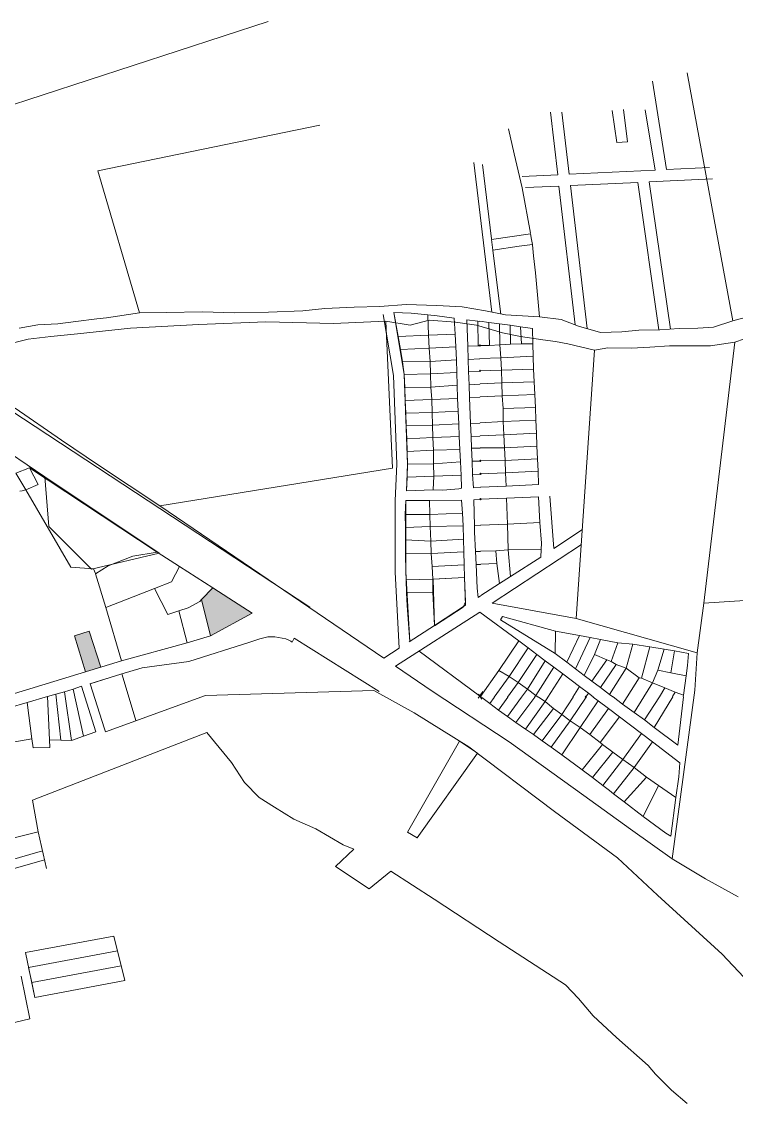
# Model space of a CAD drawing. Header units: millimetres. Extents: x 1956 to 626854, y 2654 to 1330329.
# Drawn here: x 625499 to 626058, y 1329440 to 1330284 of the extents above; entities that cross this region are included whole.
import ezdxf

# ---------------------------------------------------------------- set-up
doc = ezdxf.new("R2010")
doc.units = ezdxf.units.MM
doc.header["$PDMODE"] = 35
doc.header["$PDSIZE"] = 0.5
for name, color, linetype in [('-2', 1, 'Continuous'), ('-30', 7, 'Continuous'), ('2', 7, 'Continuous'), ('30', 7, 'Continuous'), ('CVL_CUADCON_LIN', 8, 'Continuous'), ('CVL_CUADCON_TIT', 1, 'Continuous')]:
    doc.layers.add(name, color=color, linetype=linetype)

msp = doc.modelspace()

# ---------------------------------------------------------------- hatches: boundary and pattern name
at = {"lineweight": 0}
h = msp.add_hatch(color=9, dxfattribs=at)
h.dxf.hatch_style = 1
h.paths.add_polyline_path([(625661.2, 1329834.07), (625648.67, 1329842.1), (625639.62, 1329833.01), (625646.7, 1329804.62), (625679.28, 1329822.35)])
h = msp.add_hatch(color=9, dxfattribs=at)
h.dxf.hatch_style = 1
h.paths.add_polyline_path([(625551.96, 1329808.36), (625540.55, 1329804.64), (625549.08, 1329776.67), (625561.09, 1329780.33)])

# ---------------------------------------------------------------- linework, layer by layer
at = {"layer": '-2', "color": 1, "lineweight": 0}
for p, q in [((625691.71, 1330284.43), (625302.63, 1330157.92)), ((626054.96, 1330050.75), (626019.04, 1330244.44)), ((625732.06, 1330203.54), (625558.82, 1330167.83)), ((625879.65, 1330200.74), (625883.97, 1330181.05)), ((625883.97, 1330181.05), (625890.15, 1330154.69)), ((625558.82, 1330167.83), (625591.28, 1330056.88)), ((625890.15, 1330154.69), (625896.77, 1330119.26)), ((625898.23, 1330110.15), (625899.2, 1330101.57)), ((625899.2, 1330101.57), (625900.64, 1330088.31)), ((625900.64, 1330088.31), (625903.81, 1330053.89)), ((625565.51, 1330052.97), (625591.28, 1330056.88)), ((625591.28, 1330056.88), (625612.39, 1330057.35)), ((625612.39, 1330057.35), (625640.35, 1330057.65)), ((625640.35, 1330057.65), (625665.75, 1330056.99)), ((625665.75, 1330056.99), (625692.2, 1330057.58)), ((625692.2, 1330057.58), (625718.91, 1330058.67)), ((625718.91, 1330058.67), (625735.98, 1330060.26)), ((625735.98, 1330060.26), (625759.14, 1330061.44)), ((625759.14, 1330061.44), (625778.98, 1330061.95)), ((625778.98, 1330061.95), (625799.6, 1330063.45)), ((625799.6, 1330063.45), (625823.48, 1330062.83)), ((625823.48, 1330062.83), (625843.27, 1330061.56)), ((625843.27, 1330061.56), (625861.49, 1330058.55)), ((625861.49, 1330058.55), (625877.17, 1330055.34)), ((625497.19, 1330045.07), (625512, 1330047.49)), ((625512, 1330047.49), (625527.52, 1330048.36)), ((625527.52, 1330048.36), (625541.55, 1330050.28)), ((625541.55, 1330050.28), (625557.87, 1330052.4)), ((625557.87, 1330052.4), (625565.51, 1330052.97)), ((625637.56, 1330047.8), (625584.37, 1330045.11)), ((625689.97, 1330050.01), (625637.56, 1330047.8)), ((625742.8, 1330048.64), (625689.97, 1330050.01)), ((625783.76, 1330050.38), (625742.8, 1330048.64)), ((625783.76, 1330050.38), (625802.75, 1330047.35)), ((625788.93, 1329935.56), (625783.76, 1330050.38)), ((625802.75, 1330047.35), (625817.59, 1330051.29)), ((625817.59, 1330051.29), (625838.14, 1330049.74)), ((625838.14, 1330049.74), (625854.59, 1330047.28)), ((625877.17, 1330055.34), (625903.81, 1330053.89)), ((625903.81, 1330053.89), (625920.79, 1330051.67)), ((625920.79, 1330051.67), (625934.38, 1330046.49)), ((626039.83, 1330045.8), (626054.96, 1330050.75)), ((626054.96, 1330050.75), (626067.24, 1330053.99)), ((625542.82, 1330040.59), (625521.93, 1330038.58)), ((625584.37, 1330045.11), (625542.82, 1330040.59)), ((625854.59, 1330047.28), (625874.77, 1330041.42)), ((625874.77, 1330041.42), (625888.93, 1330038.51)), ((625934.38, 1330046.49), (625951.54, 1330041.72)), ((625951.54, 1330041.72), (625968.06, 1330042.06)), ((625968.06, 1330042.06), (625981.32, 1330043.5)), ((625981.32, 1330043.5), (625997.85, 1330043.83)), ((625997.85, 1330043.83), (626012.86, 1330044.72)), ((626012.86, 1330044.72), (626027.62, 1330045.1)), ((626027.62, 1330045.1), (626039.83, 1330045.8)), ((626056.31, 1330034.19), (626071.44, 1330039.39)), ((625504.34, 1330036.49), (625483.87, 1330031.17)), ((625521.93, 1330038.58), (625504.34, 1330036.49)), ((625888.93, 1330038.51), (625906.4, 1330036.02)), ((625906.4, 1330036.02), (625916.28, 1330034.5)), ((625916.28, 1330034.5), (625925.89, 1330032.72)), ((625925.89, 1330032.72), (625946.86, 1330027.86)), ((625990.12, 1330030.05), (626005.4, 1330031.18)), ((626005.4, 1330031.18), (626020.65, 1330031.29)), ((626020.65, 1330031.29), (626037.42, 1330031.11)), ((626032.23, 1329830.09), (626056.31, 1330034.19)), ((626037.42, 1330031.11), (626056.31, 1330034.19)), ((625932.54, 1329818.18), (625946.86, 1330027.86)), ((625946.86, 1330027.86), (625957.07, 1330029.63)), ((625957.07, 1330029.63), (625975.36, 1330029.41)), ((625975.36, 1330029.41), (625990.12, 1330030.05)), ((625494.05, 1329982.59), (625530.26, 1329957.5)), ((625530.26, 1329957.5), (625559.23, 1329937.93)), ((625517.32, 1329928.84), (625489.84, 1329947.61)), ((625559.23, 1329937.93), (625607.21, 1329906.18)), ((625607.21, 1329906.18), (625788.93, 1329935.56)), ((625517.32, 1329928.84), (625520.38, 1329890.11)), ((625606.77, 1329869.31), (625517.32, 1329928.84)), ((625607.21, 1329906.18), (625782.13, 1329787.2)), ((625520.38, 1329890.11), (625553.83, 1329856.7)), ((625553.83, 1329856.7), (625606.77, 1329869.31)), ((626032.23, 1329830.09), (626265.97, 1329846.69)), ((626026.9, 1329791.32), (626032.23, 1329830.09)), ((626026.9, 1329791.32), (625932.54, 1329818.18)), ((625778.56, 1329761.28), (625712.21, 1329803)), ((626025.23, 1329762.13), (626026.9, 1329791.32)), ((625791.23, 1329781), (625820.02, 1329761.42))]:
    msp.add_line(p, q, dxfattribs=at)
at = {"layer": '-30', "color": 1, "lineweight": 0}
for p, q in [((625864.96, 1329751.82), (625858.73, 1329756.6)), ((625864.96, 1329751.82), (625868.41, 1329756.63)), ((625871.79, 1329746.56), (625864.96, 1329751.82)), ((625871.79, 1329746.56), (625879, 1329756.67)), ((625889.74, 1329756.71), (625878.73, 1329741.73)), ((625900.03, 1329756.74), (625885.33, 1329737.13)), ((625892.8, 1329731.92), (625908.16, 1329753.29)), ((625908.16, 1329753.29), (625902.9, 1329756.75)), ((625910.41, 1329756.78), (625908.16, 1329753.29)), ((625908.16, 1329753.29), (625914.64, 1329747.87)), ((625929.98, 1329756.84), (625921.24, 1329743.37)), ((625927.82, 1329738.42), (625940.16, 1329756.88)), ((625949.7, 1329753.98), (625935.65, 1329733.06)), ((625945.85, 1329756.9), (625949.7, 1329753.98)), ((625949.7, 1329753.98), (625957.64, 1329747.94)), ((625968.73, 1329751.37), (625961.23, 1329756.95)), ((625968.73, 1329751.37), (625972.33, 1329756.99)), ((625985.35, 1329757.04), (625977.64, 1329744.73)), ((625997.55, 1329757.08), (625985.88, 1329738.96)), ((625993.45, 1329733.16), (626007.88, 1329757.11)), ((626016.26, 1329757.14), (626011.99, 1329719.42)), ((625878.73, 1329741.73), (625871.79, 1329746.56)), ((625899.14, 1329727.51), (625914.64, 1329747.87)), ((625905.88, 1329722.81), (625921.24, 1329743.37)), ((625914.64, 1329747.87), (625921.24, 1329743.37)), ((625927.82, 1329738.42), (625921.24, 1329743.37)), ((625957.64, 1329747.94), (625943.18, 1329727.51)), ((625957.64, 1329747.94), (625966.21, 1329741.5)), ((625977.64, 1329744.73), (625968.73, 1329751.37)), ((625985.88, 1329738.96), (625977.64, 1329744.73)), ((625885.33, 1329737.13), (625878.73, 1329741.73)), ((625892.8, 1329731.92), (625885.33, 1329737.13)), ((625913.03, 1329717.83), (625927.82, 1329738.42)), ((625935.65, 1329733.06), (625927.82, 1329738.42)), ((625951.23, 1329721.46), (625966.21, 1329741.5)), ((625966.21, 1329741.5), (625983.61, 1329728.45)), ((625993.45, 1329733.16), (625985.88, 1329738.96)), ((625899.14, 1329727.51), (625892.8, 1329731.92)), ((625905.88, 1329722.81), (625899.14, 1329727.51)), ((625935.65, 1329733.06), (625921.13, 1329711.79)), ((625943.18, 1329727.51), (625935.65, 1329733.06)), ((625943.18, 1329727.51), (625951.23, 1329721.46)), ((625983.61, 1329728.45), (625969.02, 1329708.13)), ((625983.61, 1329728.45), (625992.19, 1329722.01)), ((626011.99, 1329719.42), (625993.45, 1329733.16)), ((625913.03, 1329717.83), (625905.88, 1329722.81)), ((625921.13, 1329711.79), (625913.03, 1329717.83)), ((625952.97, 1329719.84), (625937.21, 1329700.06)), ((625951.23, 1329721.46), (625952.97, 1329719.84)), ((625952.97, 1329719.84), (625960.99, 1329713.89)), ((625992.19, 1329722.01), (625977.71, 1329701.73)), ((625992.19, 1329722.01), (626013.49, 1329705.53)), ((625937.21, 1329700.06), (625921.13, 1329711.79)), ((625960.99, 1329713.89), (625945.22, 1329693.94)), ((625969.02, 1329708.13), (625960.99, 1329713.89)), ((625969.02, 1329708.13), (625953.18, 1329687.88)), ((625961.71, 1329681.35), (625977.71, 1329701.73)), ((625977.71, 1329701.73), (625969.02, 1329708.13)), ((625987.46, 1329694.37), (625977.71, 1329701.73)), ((626013.49, 1329705.53), (626012.67, 1329694.49)), ((625945.22, 1329693.94), (625937.21, 1329700.06)), ((625953.18, 1329687.88), (625945.22, 1329693.94)), ((625970.07, 1329674.93), (625987.46, 1329694.37)), ((625987.46, 1329694.37), (625996.71, 1329687.75)), ((626012.67, 1329694.49), (626010.41, 1329678.37)), ((625958.42, 1329683.88), (625953.18, 1329687.88)), ((625996.71, 1329687.75), (625984.79, 1329663.6)), ((626010.41, 1329678.37), (625996.71, 1329687.75)), ((625961.71, 1329681.35), (625958.42, 1329683.88)), ((625970.07, 1329674.93), (625961.71, 1329681.35)), ((626010.41, 1329678.37), (626006.29, 1329648.27)), ((625984.79, 1329663.6), (625970.07, 1329674.93)), ((626002.45, 1329650.44), (625984.79, 1329663.6)), ((626006.29, 1329648.27), (626002.45, 1329650.44))]:
    msp.add_line(p, q, dxfattribs=at)
at = {"color": 1, "lineweight": 0}
for p, q in [((625859.52, 1329761.19), (625855.84, 1329756.04)), ((625856.13, 1329759.13), (625858.69, 1329755.24))]:
    msp.add_line(p, q, dxfattribs=at)
at = {"layer": '2', "color": 1, "lineweight": 0}
for p, q in [((625323.12, 1330091.11), (625724.31, 1329827)), ((625494.66, 1329931.81), (625505.36, 1329935.87)), ((625494.66, 1329931.81), (625502.49, 1329918.68)), ((625505.36, 1329935.87), (625512.27, 1329922.94)), ((625505.36, 1329935.87), (625605.06, 1329870.04)), ((625512.27, 1329922.94), (625502.49, 1329918.68)), ((625497.87, 1329917.69), (625499.6, 1329918.06)), ((625499.6, 1329918.06), (625502.49, 1329918.68)), ((625502.49, 1329918.68), (625537.76, 1329858.43)), ((625585.98, 1329866.81), (625605.06, 1329870.04)), ((625605.06, 1329870.04), (625622.63, 1329858.77)), ((625566.91, 1329859.31), (625585.98, 1329866.81)), ((625537.76, 1329858.43), (625555.39, 1329857.02)), ((625555.34, 1329857.02), (625556.88, 1329853.27)), ((625556.94, 1329853.22), (625566.91, 1329859.31)), ((625556.94, 1329853.22), (625564.93, 1329826.91)), ((625616.29, 1329846.85), (625622.63, 1329858.77)), ((625622.63, 1329858.77), (625648.67, 1329842.1)), ((625602.9, 1329841.71), (625616.29, 1329846.85)), ((625564.93, 1329826.91), (625602.9, 1329841.71)), ((625602.9, 1329841.71), (625613.51, 1329821.47)), ((625639.62, 1329833.01), (625648.67, 1329842.1)), ((625648.67, 1329842.1), (625648.67, 1329842.1)), ((625648.67, 1329842.1), (625661.2, 1329834.07)), ((625629.33, 1329826.62), (625638.56, 1329831.64)), ((625638.56, 1329831.64), (625639.62, 1329833.01)), ((625639.62, 1329833.01), (625646.7, 1329804.62)), ((625661.2, 1329834.07), (625679.28, 1329822.35)), ((625564.93, 1329826.91), (625577.16, 1329785.23)), ((625613.51, 1329821.47), (625622.08, 1329824.15)), ((625622.08, 1329824.15), (625629.33, 1329826.62)), ((625622.08, 1329824.15), (625628.55, 1329799.21)), ((625679.28, 1329822.35), (625646.7, 1329804.62)), ((625724.31, 1329827), (625724.13, 1329826.64)), ((625646.7, 1329804.62), (625628.55, 1329799.21)), ((625685.32, 1329802.34), (625677.61, 1329799.67)), ((625691.66, 1329803.79), (625685.32, 1329802.34)), ((625697.04, 1329803.91), (625691.66, 1329803.79)), ((625702.68, 1329802.97), (625697.04, 1329803.91)), ((625705.74, 1329802.27), (625702.68, 1329802.97)), ((625712.21, 1329803), (625710.57, 1329799.75)), ((625628.55, 1329799.21), (625577.16, 1329785.23)), ((625677.61, 1329799.67), (625629.93, 1329784.68)), ((625707.52, 1329801.52), (625705.74, 1329802.27)), ((625709.5, 1329800.46), (625707.52, 1329801.52)), ((625710.57, 1329799.75), (625709.5, 1329800.46)), ((625577.16, 1329785.23), (625473.18, 1329753.53)), ((625593.33, 1329779.65), (625576.77, 1329774.64)), ((625629.93, 1329784.68), (625593.33, 1329779.65)), ((625576.77, 1329774.64), (625552.55, 1329767.18)), ((625552.65, 1329767.24), (625577.56, 1329774.94)), ((625577.56, 1329774.94), (625583.23, 1329755.92)), ((625526.05, 1329759.01), (625532.8, 1329760.96)), ((625532.8, 1329760.96), (625539.4, 1329763.12)), ((625538.1, 1329723), (625532.8, 1329760.96)), ((625539.4, 1329763.12), (625546.11, 1329765.38)), ((625547.52, 1329726.22), (625539.4, 1329763.12)), ((625557.29, 1329729.64), (625546.11, 1329765.38)), ((625564, 1329731.95), (625552.65, 1329767.24)), ((625642.91, 1329758.13), (625774.34, 1329762.01)), ((625642.91, 1329758.13), (625774.34, 1329762.01)), ((625805.87, 1329744.58), (625774.34, 1329762.01)), ((625820.02, 1329761.42), (625880.05, 1329721.94)), ((626025.23, 1329762.13), (626007.52, 1329630.61)), ((625489.24, 1329748.34), (625503.5, 1329752.59)), ((625503.5, 1329752.59), (625519.31, 1329757.31)), ((625507.31, 1329724.2), (625503.5, 1329752.59)), ((625519.31, 1329757.31), (625526.05, 1329759.01)), ((625521.13, 1329723.53), (625519.31, 1329757.31)), ((625529.82, 1329723.26), (625526.05, 1329759.01)), ((625564.62, 1329729.78), (625642.91, 1329758.13)), ((625583.23, 1329755.92), (625588.52, 1329738.44)), ((625848.6, 1329718.03), (625805.87, 1329744.58)), ((625507.83, 1329676.31), (625643.99, 1329729.17)), ((625557.29, 1329729.64), (625547.52, 1329726.22)), ((625564.62, 1329729.78), (625564, 1329731.95)), ((625643.99, 1329729.17), (625663.12, 1329705.67)), ((625507.31, 1329724.2), (625493.8, 1329722.03)), ((625508.29, 1329717.32), (625507.31, 1329724.2)), ((625529.82, 1329723.26), (625521.13, 1329723.53)), ((625521.13, 1329723.53), (625521.31, 1329717.53)), ((625538.1, 1329723), (625529.82, 1329723.26)), ((625547.52, 1329726.22), (625538.1, 1329723)), ((625547.52, 1329726.22), (625547.52, 1329726.22)), ((625915.52, 1329667.42), (625848.6, 1329718.03)), ((625880.05, 1329721.94), (625938.32, 1329679.94)), ((625521.31, 1329717.53), (625508.29, 1329717.32)), ((625663.12, 1329705.67), (625673.43, 1329690.1)), ((625673.43, 1329690.1), (625684.77, 1329678.34)), ((625512.24, 1329651.64), (625507.83, 1329676.31)), ((625684.77, 1329678.34), (625696.65, 1329670.89)), ((625938.32, 1329679.94), (625974.95, 1329653.63)), ((625696.65, 1329670.89), (625711.82, 1329661.39)), ((625964.62, 1329631.24), (625915.52, 1329667.42)), ((625711.82, 1329661.39), (625729.03, 1329653.9)), ((625457.32, 1329637.82), (625512.24, 1329651.64)), ((625512.24, 1329651.64), (625518.65, 1329622.9)), ((625729.03, 1329653.9), (625750.52, 1329641.56)), ((625974.95, 1329653.63), (626007.52, 1329630.61)), ((625758.88, 1329637.94), (625744.32, 1329624.59)), ((625750.52, 1329641.56), (625758.88, 1329637.94)), ((625995.94, 1329602.11), (625964.62, 1329631.24)), ((626007.52, 1329630.61), (626033.46, 1329614.93)), ((625744.32, 1329624.59), (625770.85, 1329607.13)), ((625770.85, 1329607.13), (625787.7, 1329620.97)), ((625787.7, 1329620.97), (625821.57, 1329598.89)), ((626033.46, 1329614.93), (626058.89, 1329600.78)), ((626046.6, 1329556.02), (625995.94, 1329602.11)), ((625821.57, 1329598.89), (625872.37, 1329565.77)), ((625872.37, 1329565.77), (625924.18, 1329532.13)), ((626143.65, 1329452.4), (626046.6, 1329556.02)), ((625505.72, 1329505.55), (625498.86, 1329538.76)), ((625924.18, 1329532.13), (625934.26, 1329521.39)), ((625934.26, 1329521.39), (625945.85, 1329507.85)), ((625945.85, 1329507.85), (625964.01, 1329490.96)), ((625493.77, 1329502.68), (625505.72, 1329505.55)), ((625964.01, 1329490.96), (625988.74, 1329469.2)), ((625988.74, 1329469.2), (625994.53, 1329462.3)), ((625994.53, 1329462.3), (626006.89, 1329449.77)), ((626006.89, 1329449.77), (626019.26, 1329439.52))]:
    msp.add_line(p, q, dxfattribs=at)
msp.add_lwpolyline([(625561.09, 1329780.33), (625551.96, 1329808.36), (625540.55, 1329804.64), (625549.08, 1329776.67)], dxfattribs=at)
at = {"layer": '30', "color": 1, "lineweight": 0}
for p, q in [((625789.93, 1330057.19), (625803.54, 1330056.83)), ((625793.32, 1330038.46), (625789.93, 1330057.19)), ((625803.54, 1330056.83), (625816.63, 1330055.42)), ((625816.63, 1330055.42), (625823.86, 1330054.64)), ((625816.63, 1330055.42), (625817.08, 1330039.51)), ((625823.86, 1330054.64), (625837.21, 1330052.86)), ((625837.21, 1330052.86), (625837.93, 1330040.38)), ((625847.01, 1330051.47), (625855.61, 1330050.37)), ((625847.73, 1330030.82), (625847.01, 1330051.47)), ((625855.61, 1330050.37), (625856.99, 1330050.19)), ((625855.97, 1330031.16), (625855.61, 1330050.37)), ((625857.19, 1330050.46), (625864.34, 1330049.55)), ((625864.34, 1330049.55), (625872.43, 1330048.52)), ((625864.34, 1330049.55), (625864.66, 1330031.58)), ((625872.43, 1330048.52), (625880.92, 1330047.43)), ((625872.43, 1330048.52), (625872.9, 1330031.98)), ((625880.92, 1330047.43), (625888.95, 1330046.16)), ((625881.26, 1330032.39), (625880.92, 1330047.43)), ((625793.32, 1330038.46), (625817.08, 1330039.51)), ((625837.93, 1330040.38), (625817.08, 1330039.51)), ((625817.08, 1330039.51), (625817.71, 1330029.45)), ((625837.93, 1330040.38), (625838.51, 1330030.52)), ((625888.95, 1330046.16), (625889.82, 1330032.76)), ((625888.95, 1330046.16), (625898.32, 1330044.77)), ((625898.32, 1330044.77), (625898.64, 1330032.86)), ((625795.17, 1330028.22), (625793.32, 1330038.46)), ((625817.71, 1330029.45), (625838.51, 1330030.52)), ((625838.51, 1330030.52), (625838.85, 1330020.28)), ((625855.97, 1330031.16), (625847.73, 1330030.82)), ((625848.09, 1330020.54), (625847.73, 1330030.82)), ((625855.97, 1330031.16), (625857.06, 1330031.18)), ((625857.26, 1330031.45), (625864.66, 1330031.58)), ((625872.9, 1330031.98), (625864.66, 1330031.58)), ((625881.26, 1330032.39), (625872.9, 1330031.98)), ((625873.54, 1330021.92), (625872.9, 1330031.98)), ((625889.82, 1330032.76), (625881.26, 1330032.39)), ((625889.82, 1330032.76), (625898.64, 1330032.86)), ((625898.64, 1330032.86), (625898.9, 1330023.16)), ((625795.17, 1330028.22), (625817.71, 1330029.45)), ((625796.9, 1330018.62), (625795.17, 1330028.22)), ((625818.28, 1330019.05), (625817.71, 1330029.45)), ((625873.54, 1330021.92), (625898.9, 1330023.16)), ((625898.9, 1330023.16), (625899.17, 1330013)), ((625796.9, 1330018.62), (625818.28, 1330019.05)), ((625798.17, 1330008.89), (625796.9, 1330018.62)), ((625818.28, 1330019.05), (625838.85, 1330020.28)), ((625818.28, 1330019.05), (625818.69, 1330009.35)), ((625838.85, 1330020.28), (625839.17, 1330010.44)), ((625848.09, 1330020.54), (625857.09, 1330020.94)), ((625848.42, 1330011.2), (625848.09, 1330020.54)), ((625857.29, 1330021.21), (625873.54, 1330021.92)), ((625874.09, 1330012.08), (625873.54, 1330021.92)), ((625818.69, 1330009.35), (625798.17, 1330008.89)), ((625798.52, 1329998.67), (625798.17, 1330008.89)), ((625839.17, 1330010.44), (625818.69, 1330009.35)), ((625818.91, 1329998.94), (625818.69, 1330009.35)), ((625839.17, 1330010.44), (625839.5, 1330000.49)), ((625848.42, 1330011.2), (625857.12, 1330011.41)), ((625848.78, 1330000.68), (625848.42, 1330011.2)), ((625857.32, 1330011.68), (625874.09, 1330012.08)), ((625874.09, 1330012.08), (625899.17, 1330013)), ((625874.09, 1330012.08), (625874.4, 1330002.38)), ((625899.17, 1330013), (625899.64, 1330003.08)), ((625818.91, 1329998.94), (625798.52, 1329998.67)), ((625798.89, 1329988.58), (625798.52, 1329998.67)), ((625839.5, 1330000.49), (625818.91, 1329998.94)), ((625818.91, 1329998.94), (625819.66, 1329989.21)), ((625839.5, 1330000.49), (625839.84, 1329990.19)), ((625848.78, 1330000.68), (625857.16, 1330001.15)), ((625849.17, 1329990.61), (625848.78, 1330000.68)), ((625857.36, 1330001.42), (625874.4, 1330002.38)), ((625874.4, 1330002.38), (625899.64, 1330003.08)), ((625874.4, 1330002.38), (625874.69, 1329992.13)), ((625899.64, 1330003.08), (625900.11, 1329993.25)), ((625819.66, 1329989.21), (625798.89, 1329988.58)), ((625799.26, 1329978.57), (625798.89, 1329988.58)), ((625819.66, 1329989.21), (625839.84, 1329990.19)), ((625819.66, 1329989.21), (625819.82, 1329979.21)), ((625839.84, 1329990.19), (625840.27, 1329980.18)), ((625849.17, 1329990.61), (625857.19, 1329991.01)), ((625849.94, 1329970.44), (625849.17, 1329990.61)), ((625857.4, 1329991.28), (625874.69, 1329992.13)), ((625900.11, 1329993.25), (625874.69, 1329992.13)), ((625875.32, 1329982.25), (625874.69, 1329992.13)), ((625900.11, 1329993.25), (625900.6, 1329982.92)), ((625840.27, 1329980.18), (625819.82, 1329979.21)), ((625840.27, 1329980.18), (625840.7, 1329970.36)), ((625875.32, 1329982.25), (625900.6, 1329982.92)), ((625875.52, 1329972.14), (625875.32, 1329982.25)), ((625900.6, 1329982.92), (625901, 1329973.16)), ((625799.26, 1329978.57), (625819.82, 1329979.21)), ((625799.63, 1329968.74), (625799.26, 1329978.57)), ((625820.26, 1329969.32), (625819.82, 1329979.21)), ((625857.46, 1329971.13), (625875.52, 1329972.14)), ((625901, 1329973.16), (625875.52, 1329972.14)), ((625875.52, 1329972.14), (625875.85, 1329961.73)), ((625901, 1329973.16), (625901.42, 1329963.06)), ((625799.63, 1329968.74), (625820.26, 1329969.32)), ((625800.03, 1329958.55), (625799.63, 1329968.74)), ((625840.7, 1329970.36), (625820.26, 1329969.32)), ((625820.26, 1329969.32), (625820.59, 1329959.67)), ((625840.7, 1329970.36), (625841.13, 1329960.31)), ((625849.94, 1329970.44), (625857.26, 1329970.86)), ((625850.33, 1329960.31), (625849.94, 1329970.44)), ((625901.42, 1329963.06), (625875.85, 1329961.73)), ((625901.42, 1329963.06), (625901.84, 1329952.92)), ((625800.03, 1329958.55), (625820.59, 1329959.67)), ((625800.41, 1329948.69), (625800.03, 1329958.55)), ((625820.59, 1329959.67), (625841.13, 1329960.31)), ((625820.92, 1329949.66), (625820.59, 1329959.67)), ((625841.13, 1329960.31), (625841.64, 1329950.23)), ((625850.33, 1329960.31), (625857.3, 1329960.62)), ((625850.68, 1329951.26), (625850.33, 1329960.31)), ((625857.5, 1329960.89), (625875.85, 1329961.73)), ((625875.85, 1329961.73), (625876.47, 1329951.66)), ((625820.92, 1329949.66), (625800.41, 1329948.69)), ((625800.8, 1329938.69), (625800.41, 1329948.69)), ((625820.89, 1329939.12), (625820.92, 1329949.66)), ((625841.64, 1329950.23), (625820.92, 1329949.66)), ((625841.64, 1329950.23), (625842.13, 1329940.7)), ((625857.33, 1329951.29), (625850.68, 1329951.26)), ((625851.07, 1329941.11), (625850.68, 1329951.26)), ((625876.47, 1329951.66), (625857.53, 1329951.57)), ((625876.47, 1329951.66), (625901.84, 1329952.92)), ((625876.47, 1329951.66), (625876.97, 1329941.76)), ((625901.84, 1329952.92), (625902.25, 1329942.89)), ((625800.31, 1329928.56), (625800.8, 1329938.69)), ((625820.89, 1329939.12), (625800.8, 1329938.69)), ((625842.13, 1329940.7), (625820.89, 1329939.12)), ((625820.89, 1329939.12), (625821.32, 1329929.32)), ((625842.13, 1329940.7), (625842.67, 1329930.1)), ((625857.37, 1329941.2), (625851.07, 1329941.11)), ((625851.47, 1329930.82), (625851.07, 1329941.11)), ((625876.97, 1329941.76), (625857.57, 1329941.47)), ((625902.25, 1329942.89), (625876.97, 1329941.76)), ((625876.97, 1329941.76), (625877.32, 1329931.89)), ((625902.25, 1329942.89), (625902.65, 1329933.2)), ((625800.31, 1329928.56), (625821.32, 1329929.32)), ((625821.32, 1329929.32), (625820.61, 1329918.69)), ((625821.32, 1329929.32), (625842.67, 1329930.1)), ((625842.67, 1329930.1), (625842.83, 1329920.04)), ((625851.47, 1329930.82), (625857.4, 1329931)), ((625852.26, 1329920.24), (625851.47, 1329930.82)), ((625857.6, 1329931.28), (625877.32, 1329931.89)), ((625902.65, 1329933.2), (625877.32, 1329931.89)), ((625877.32, 1329931.89), (625877.88, 1329921.58)), ((625902.65, 1329933.2), (625902.93, 1329922.83)), ((625799.9, 1329918.01), (625800.31, 1329928.56)), ((625877.88, 1329921.58), (625857.64, 1329920.73)), ((625902.93, 1329922.83), (625877.88, 1329921.58)), ((625820.61, 1329918.69), (625799.9, 1329918.01)), ((625828.23, 1329918.37), (625820.61, 1329918.69)), ((625840.67, 1329919.45), (625828.23, 1329918.37)), ((625842.83, 1329920.04), (625840.67, 1329919.45)), ((625857.44, 1329920.45), (625852.26, 1329920.24)), ((625857.67, 1329911.42), (625878.02, 1329912.25)), ((625878.02, 1329912.25), (625903.07, 1329913.29)), ((625878.85, 1329891.9), (625878.02, 1329912.25)), ((625903.07, 1329913.29), (625904.08, 1329893.31)), ((625911.82, 1329913.82), (625915.02, 1329872.9)), ((625798.97, 1329899.42), (625799.41, 1329910.35)), ((625799.41, 1329910.35), (625817.75, 1329910.45)), ((625817.75, 1329910.45), (625842.99, 1329910.68)), ((625818.06, 1329899.58), (625817.75, 1329910.45)), ((625842.99, 1329910.68), (625843.55, 1329900.53)), ((625852.62, 1329910.94), (625857.47, 1329911.14)), ((625853.02, 1329890.62), (625852.62, 1329910.94)), ((625818.06, 1329899.58), (625798.97, 1329899.42)), ((625798.99, 1329889.41), (625798.97, 1329899.42)), ((625818.06, 1329899.58), (625843.55, 1329900.53)), ((625818.06, 1329899.58), (625818.43, 1329889.97)), ((625843.55, 1329900.53), (625844.11, 1329890.5)), ((625798.99, 1329889.41), (625818.43, 1329889.97)), ((625799, 1329879.65), (625798.99, 1329889.41)), ((625818.43, 1329889.97), (625844.11, 1329890.5)), ((625818.89, 1329878.62), (625818.43, 1329889.97)), ((625844.11, 1329890.5), (625844.49, 1329880.24)), ((625853.02, 1329890.62), (625857.54, 1329890.8)), ((625853.12, 1329885.65), (625853.02, 1329890.62)), ((625857.74, 1329891.07), (625878.85, 1329891.9)), ((625904.08, 1329893.31), (625878.85, 1329891.9)), ((625879.35, 1329871.74), (625878.85, 1329891.9)), ((625904.08, 1329893.31), (625905.35, 1329877.08)), ((625937.3, 1329887.8), (625915.02, 1329872.9)), ((625818.89, 1329878.62), (625799, 1329879.65)), ((625799.02, 1329868.64), (625799, 1329879.65)), ((625844.49, 1329880.24), (625818.89, 1329878.62)), ((625818.89, 1329878.62), (625819.19, 1329868.9)), ((625844.49, 1329880.24), (625844.74, 1329870.38)), ((625853.81, 1329870.54), (625853.12, 1329885.65)), ((625819.19, 1329868.9), (625844.74, 1329870.38)), ((625844.74, 1329870.38), (625845.01, 1329860.21)), ((625853.81, 1329870.54), (625857.61, 1329870.59)), ((625854.28, 1329860.41), (625853.81, 1329870.54)), ((625857.81, 1329870.86), (625869.81, 1329871.02)), ((625869.81, 1329871.02), (625879.35, 1329871.74)), ((625869.81, 1329871.02), (625870.34, 1329861.21)), ((625879.35, 1329871.74), (625905.14, 1329872)), ((625881.05, 1329850.93), (625879.35, 1329871.74)), ((625905.14, 1329872), (625904.89, 1329866.12)), ((625905.35, 1329877.08), (625905.14, 1329872)), ((625819.19, 1329868.9), (625799.02, 1329868.64)), ((625799.43, 1329854.67), (625799.02, 1329868.64)), ((625819.19, 1329868.9), (625820, 1329858.95)), ((625904.89, 1329866.12), (625881.05, 1329850.93)), ((625799.65, 1329848.41), (625799.43, 1329854.67)), ((625820, 1329858.95), (625845.01, 1329860.21)), ((625820.43, 1329848.89), (625820, 1329858.95)), ((625845.01, 1329860.21), (625845.28, 1329850.26)), ((625857.64, 1329860.52), (625854.28, 1329860.41)), ((625855.13, 1329841.82), (625854.28, 1329860.41)), ((625870.34, 1329861.21), (625857.84, 1329860.79)), ((625872.54, 1329845.49), (625870.34, 1329861.21)), ((625820.43, 1329848.89), (625799.65, 1329848.41)), ((625800.01, 1329838.39), (625799.65, 1329848.41)), ((625845.28, 1329850.26), (625820.43, 1329848.89)), ((625820.57, 1329838.93), (625820.43, 1329848.89)), ((625845.28, 1329850.26), (625846.07, 1329828.64)), ((625872.54, 1329845.49), (625857.93, 1329836.14)), ((625881.05, 1329850.93), (625872.54, 1329845.49)), ((625820.57, 1329838.93), (625800.01, 1329838.39)), ((625800.37, 1329828.46), (625800.01, 1329838.39)), ((625820.57, 1329838.93), (625821.78, 1329812.78)), ((625855.84, 1329834.66), (625855.13, 1329841.82)), ((625802.37, 1329800.26), (625800.37, 1329828.46)), ((625846.07, 1329828.64), (625821.78, 1329812.78)), ((625857.73, 1329835.87), (625855.84, 1329834.66)), ((625821.78, 1329812.78), (625802.1, 1329800.09)), ((625916, 1329790.9), (625916.22, 1329808.38)), ((625916.22, 1329808.38), (625934.94, 1329804.88)), ((625925.06, 1329784.09), (625934.94, 1329804.88)), ((625931.98, 1329778.89), (625943.26, 1329803.32)), ((625934.94, 1329804.88), (625943.26, 1329803.32)), ((625943.26, 1329803.32), (625951.37, 1329801.8)), ((625794.27, 1329795.03), (625782.13, 1329787.2)), ((625872.1, 1329777.52), (625887.67, 1329800.84)), ((625894.84, 1329795.36), (625880.03, 1329773.03)), ((625887.67, 1329800.84), (625894.84, 1329795.36)), ((625894.84, 1329795.36), (625901.61, 1329790.2)), ((625951.37, 1329801.8), (625946.73, 1329790.19)), ((625951.37, 1329801.8), (625964.92, 1329799.27)), ((625964.92, 1329799.27), (625959.82, 1329784.58)), ((625964.92, 1329799.27), (625976.71, 1329798.14)), ((625971.63, 1329779.42), (625976.71, 1329798.14)), ((625976.71, 1329798.14), (625989.92, 1329796.1)), ((625989.92, 1329796.1), (625983.38, 1329771.55)), ((625989.92, 1329796.1), (626001.09, 1329794.38)), ((626001.09, 1329794.38), (625996.32, 1329777.8)), ((626001.09, 1329794.38), (626009.24, 1329792.89)), ((625887.17, 1329768.35), (625901.61, 1329790.2)), ((625901.61, 1329790.2), (625908.34, 1329785.07)), ((625925.06, 1329784.09), (625916, 1329790.9)), ((625946.73, 1329790.19), (625938.71, 1329773.82)), ((625956.28, 1329786.03), (625944.63, 1329769.36)), ((625946.73, 1329790.19), (625956.28, 1329786.03)), ((625959.82, 1329784.58), (625956.28, 1329786.03)), ((626006.48, 1329775.68), (626009.24, 1329792.89)), ((626009.24, 1329792.89), (626020.2, 1329790.89)), ((626020.2, 1329790.89), (626019.49, 1329781.57)), ((625857.8, 1329757.31), (625872.1, 1329777.52)), ((625880.03, 1329773.03), (625872.1, 1329777.52)), ((625894.31, 1329763.14), (625908.34, 1329785.07)), ((625900.88, 1329758.09), (625914.96, 1329780.12)), ((625908.34, 1329785.07), (625914.96, 1329780.12)), ((625914.96, 1329780.12), (625921.95, 1329774.89)), ((625931.98, 1329778.89), (625925.06, 1329784.09)), ((625938.71, 1329773.82), (625931.98, 1329778.89)), ((625951.35, 1329764.31), (625963.72, 1329782.4)), ((625971.63, 1329779.42), (625958.5, 1329758.99)), ((625963.72, 1329782.4), (625959.82, 1329784.58)), ((625971.63, 1329779.42), (625963.72, 1329782.4)), ((625981.76, 1329771.94), (625971.63, 1329779.42)), ((625992, 1329767.89), (625996.32, 1329777.8)), ((625996.32, 1329777.8), (626006.48, 1329775.68)), ((626019.49, 1329781.57), (626018.37, 1329773.47)), ((625868.31, 1329756.71), (625880.03, 1329773.03)), ((625887.17, 1329768.35), (625880.03, 1329773.03)), ((625921.95, 1329774.89), (625910.31, 1329756.85)), ((625921.95, 1329774.89), (625935.14, 1329765.04)), ((625944.63, 1329769.36), (625938.71, 1329773.82)), ((625951.35, 1329764.31), (625944.63, 1329769.36)), ((625972.23, 1329757.06), (625981.76, 1329771.94)), ((625983.38, 1329771.55), (625981.76, 1329771.94)), ((625983.38, 1329771.55), (625992, 1329767.89)), ((626006.48, 1329775.68), (626018.37, 1329773.47)), ((626018.37, 1329773.47), (626016.28, 1329758.33)), ((625878.89, 1329756.74), (625887.17, 1329768.35)), ((625887.17, 1329768.35), (625894.31, 1329763.14)), ((625894.31, 1329763.14), (625889.63, 1329756.78)), ((625894.31, 1329763.14), (625900.88, 1329758.09)), ((625935.14, 1329765.04), (625929.87, 1329756.92)), ((625935.14, 1329765.04), (625941.99, 1329759.83)), ((625958.5, 1329758.99), (625951.35, 1329764.31)), ((625992, 1329767.89), (625985.25, 1329757.11)), ((626001.84, 1329763.96), (625992, 1329767.89)), ((626001.84, 1329763.96), (625997.45, 1329757.15)), ((626001.84, 1329763.96), (626009.82, 1329760.58)), ((626007.78, 1329757.19), (626009.82, 1329760.58)), ((626016.28, 1329758.33), (626009.82, 1329760.58)), ((625858.63, 1329756.67), (625857.8, 1329757.31)), ((625858.63, 1329756.67), (625858.63, 1329756.67)), ((625900.88, 1329758.09), (625899.93, 1329756.82)), ((625902.8, 1329756.83), (625900.88, 1329758.09)), ((625940.06, 1329756.95), (625941.99, 1329759.83)), ((625941.99, 1329759.83), (625945.75, 1329756.97)), ((625961.13, 1329757.03), (625958.5, 1329758.99)), ((626016.28, 1329758.33), (626016.16, 1329757.22))]:
    msp.add_line(p, q, dxfattribs=at)
for p in [(625857.26, 1330031.45), (625857.32, 1330011.68), (625857.57, 1329941.47), (625857.6, 1329931.28), (625857.67, 1329911.42), (625940.06, 1329756.95)]:
    msp.add_point(p, dxfattribs=at)
at = {"layer": 'CVL_CUADCON_LIN', "color": 1, "lineweight": 0, "ltscale": 0.5}
for p, q in [((626003.07, 1330168.91), (625991.96, 1330238.02)), ((625912.32, 1330213.73), (625918, 1330164.73)), ((625921.32, 1330213.84), (625926.96, 1330165.17)), ((625960.69, 1330214.9), (625964.14, 1330189.94)), ((625969.34, 1330215.85), (625972.46, 1330190.65)), ((625994.07, 1330168.47), (625986.36, 1330215.61)), ((625972.46, 1330190.65), (625964.14, 1330189.94)), ((625926.96, 1330165.17), (625994.07, 1330168.47)), ((626003.07, 1330168.91), (626036.6, 1330170.56)), ((625890.19, 1330163.37), (625918, 1330164.73)), ((625927.98, 1330156.39), (625980.5, 1330158.83)), ((625980.5, 1330158.83), (625997.12, 1330043.82)), ((625989.49, 1330159.24), (626038.86, 1330161.54)), ((625989.49, 1330159.24), (626006.09, 1330044.32)), ((625892.79, 1330154.75), (625919.02, 1330155.97)), ((625919.02, 1330155.97), (625931.59, 1330047.56)), ((625927.98, 1330156.39), (625940.94, 1330044.67)), ((625781.68, 1330055.79), (625789.83, 1330008.02)), ((625789.93, 1330057.19), (625798.17, 1330008.89)), ((625789.83, 1330008.02), (625792.43, 1329938.72)), ((625798.17, 1330008.89), (625800.8, 1329938.69)), ((625792.43, 1329938.72), (625791.04, 1329910.35)), ((625800.8, 1329938.69), (625799.9, 1329918.01)), ((625791.04, 1329910.35), (625791.06, 1329854.45)), ((625799.41, 1329910.35), (625799.43, 1329854.67)), ((625866.81, 1329830.15), (625936.49, 1329876.06)), ((625791.06, 1329854.45), (625794.27, 1329795.03)), ((625799.43, 1329854.67), (625802.37, 1329800.26)), ((625845.28, 1329850.26), (625820.6, 1329848.9)), ((625845.28, 1329850.26), (625820.6, 1329848.9)), ((625820.6, 1329848.9), (625821.78, 1329812.62)), ((625820.6, 1329848.9), (625821.78, 1329812.62)), ((625845.28, 1329850.26), (625820.61, 1329848.91)), ((625820.61, 1329848.91), (625821.78, 1329812.62)), ((625845.28, 1329850.26), (625845.97, 1329831.28)), ((625845.97, 1329831.28), (625845.28, 1329850.26)), ((625845.97, 1329831.28), (625845.28, 1329850.26)), ((625844.07, 1329827.18), (625845.97, 1329831.28)), ((625844.07, 1329827.18), (625845.97, 1329831.28)), ((625932.54, 1329818.18), (625866.81, 1329830.15)), ((625791.23, 1329781), (625857.16, 1329823.07)), ((625821.78, 1329812.62), (625844.07, 1329827.18)), ((625821.78, 1329812.62), (625844.07, 1329827.18)), ((625857.16, 1329823.07), (625887.67, 1329800.84)), ((625873.27, 1329817.25), (625874.93, 1329819.74)), ((625874.93, 1329819.74), (625916.22, 1329808.38)), ((625916, 1329790.9), (625873.27, 1329817.25)), ((625857.05, 1329757.73), (625809.77, 1329792.83)), ((625800.57, 1329651.29), (625841.3, 1329722.46)), ((625800.57, 1329651.29), (625841.3, 1329722.46)), ((625855.24, 1329713), (625841.3, 1329722.46)), ((625841.3, 1329722.46), (625855.24, 1329713)), ((625855.24, 1329713), (625808.34, 1329646.96)), ((625855.24, 1329713), (625808.34, 1329646.96)), ((625808.34, 1329646.96), (625800.57, 1329651.29)), ((625808.34, 1329646.96), (625800.57, 1329651.29)), ((625808.34, 1329646.96), (625800.89, 1329651.11)), ((625487.54, 1329628.59), (625515.55, 1329636.79)), ((625488.98, 1329621.62), (625517.1, 1329629.85)), ((625502.26, 1329557.4), (625571.18, 1329570.2)), ((625579.91, 1329535.38), (625571.18, 1329570.2)), ((625502.26, 1329557.4), (625509.52, 1329522.25)), ((625574.09, 1329558.58), (625504.68, 1329545.67)), ((625574.09, 1329558.58), (625504.68, 1329545.67)), ((625577, 1329546.98), (625574.09, 1329558.58)), ((625577, 1329546.98), (625574.09, 1329558.58)), ((625577, 1329546.98), (625574.09, 1329558.58)), ((625507.1, 1329533.96), (625504.68, 1329545.67)), ((625504.68, 1329545.67), (625507.1, 1329533.96)), ((625504.68, 1329545.67), (625507.1, 1329533.96)), ((625577, 1329546.98), (625507.1, 1329533.96)), ((625507.1, 1329533.96), (625577, 1329546.98)), ((625577, 1329546.98), (625507.1, 1329533.96)), ((625507.1, 1329533.96), (625577, 1329546.98)), ((625579.91, 1329535.38), (625577, 1329546.98)), ((625579.91, 1329535.38), (625577, 1329546.98)), ((625579.91, 1329535.38), (625577, 1329546.98)), ((625509.52, 1329522.25), (625507.1, 1329533.96)), ((625507.1, 1329533.96), (625509.52, 1329522.25)), ((625507.1, 1329533.96), (625509.52, 1329522.25)), ((625509.52, 1329522.25), (625579.91, 1329535.38)), ((625509.52, 1329522.25), (625579.91, 1329535.38)), ((625509.52, 1329522.25), (625579.91, 1329535.38))]:
    msp.add_line(p, q, dxfattribs=at)
at = {"layer": 'CVL_CUADCON_TIT', "color": 1, "lineweight": 0, "ltscale": 0.5}
for p, q in [((625852.51, 1330174.28), (625866.68, 1330057.49)), ((625859.32, 1330172.84), (625866.35, 1330114.86)), ((625896.89, 1330118.65), (625866.26, 1330114.37)), ((625896.89, 1330118.65), (625866.26, 1330114.37)), ((625896.89, 1330118.65), (625866.26, 1330114.37)), ((625897.63, 1330114.35), (625896.89, 1330118.65)), ((625897.63, 1330114.35), (625896.89, 1330118.65)), ((625897.63, 1330114.35), (625896.89, 1330118.65)), ((625866.26, 1330114.37), (625867.42, 1330106.06)), ((625866.26, 1330114.37), (625867.42, 1330106.06)), ((625866.26, 1330114.37), (625867.42, 1330106.06)), ((625867.42, 1330106.06), (625887.98, 1330108.94)), ((625867.42, 1330106.06), (625887.98, 1330108.94)), ((625867.42, 1330106.06), (625887.98, 1330108.94)), ((625887.98, 1330108.94), (625898.26, 1330110.37)), ((625887.98, 1330108.94), (625898.26, 1330110.37)), ((625887.98, 1330108.94), (625898.26, 1330110.37)), ((625898.26, 1330110.37), (625897.63, 1330114.35)), ((625898.26, 1330110.37), (625897.63, 1330114.35)), ((625898.26, 1330110.37), (625897.63, 1330114.35)), ((625867.47, 1330105.59), (625873.5, 1330055.86))]:
    msp.add_line(p, q, dxfattribs=at)

doc.saveas('drawing.dxf')
